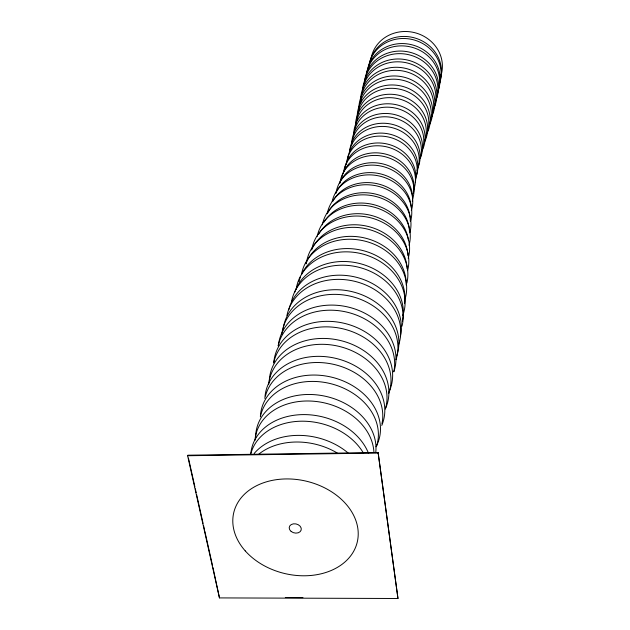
<?xml version="1.0" encoding="UTF-8"?>
<svg xmlns="http://www.w3.org/2000/svg" width="630" height="630" viewBox="0 0 630 630"><rect width="100%" height="100%" fill="white"/><g stroke="black" fill="none" stroke-linecap="round" stroke-linejoin="round"><path stroke-width="0.94" d="M397.971 598.5L378.102 452.513L187.803 455.206L187.606 455.734L219.468 597.909L397.971 598.5L378.102 452.513M219.468 597.909L212.971 567.567M187.606 455.734L378.008 453.057M285.319 597.555L302.959 597.61M188.449 458.089L194.906 486.895M195.331 488.817L196.19 492.66M196.623 494.581L203.073 523.388M203.506 525.31L204.364 529.153M204.797 531.074L212.538 565.645M369.786 62.236A36.359 33.626 13.5 0 1 413.044 37.501A36.359 33.626 13.5 0 1 440.52 79.096M370.968 59.047A36.052 33.414 13.5 0 1 414.233 32.555A36.052 33.414 13.5 0 1 440.921 75.718M367.046 71.828A36.902 34.02 13.5 0 1 412.745 45.006A36.902 34.02 13.5 0 1 437.653 91.397M368.518 67.465A36.579 33.8 13.5 0 1 411.886 39.414A36.579 33.8 13.5 0 1 439.693 83.144M364.565 82.585A37.233 34.217 13.5 0 1 409.067 52.054A37.233 34.217 13.5 0 1 436.291 98.808M366.156 78.088A36.91 33.996 13.5 0 1 409.854 46.754A36.91 33.996 13.5 0 1 437.291 93.279M362.565 90.011A37.359 34.217 13.5 0 1 408.138 60.204A37.359 34.217 13.5 0 1 433.96 108.006M364.51 81.829A37.028 33.988 13.5 0 1 409.413 54.865A37.028 33.988 13.5 0 1 436.015 99.855M360.809 96.784A37.288 34.036 13.5 0 1 407.555 68.891A37.288 34.036 13.5 0 1 431.361 117.282M360.769 103.029A37.288 34.036 13.5 0 1 360.636 99.438M362.36 93.082A36.95 33.807 13.5 0 1 405.854 62.654A36.95 33.807 13.5 0 1 433.936 108.053M358.872 108.21A37.052 33.697 13.5 0 1 403.342 77.01A37.052 33.697 13.5 0 1 429.565 124.677M360.612 102.391A36.713 33.469 13.5 0 1 404.176 71.253A36.713 33.469 13.5 0 1 431.07 117.818M357.194 117.881A36.69 33.248 13.5 0 1 401.042 85.979A36.69 33.248 13.5 0 1 426.809 133.836M359.013 108.998A36.351 33.028 13.5 0 1 401.924 80.073A36.351 33.028 13.5 0 1 429.495 124.165M355.493 124.858A36.28 32.752 13.5 0 1 399.703 95.476A36.28 32.752 13.5 0 1 424.399 142.293M357.651 114.975A35.941 32.532 13.5 0 1 401.129 89.523A35.941 32.532 13.5 0 1 427.069 132.544M353.714 134.04A35.886 32.264 13.5 0 1 397.27 104.95A35.886 32.264 13.5 0 1 421.935 151.035M355.769 124.945A35.548 32.051 13.5 0 1 397.735 98.587A35.548 32.051 13.5 0 1 424.919 140.262M351.823 142.514A35.579 31.87 13.5 0 1 394.309 114.479A35.579 31.87 13.5 0 1 420.273 158.374M353.871 134.198A35.241 31.65 13.5 0 1 395.821 108.171A35.241 31.65 13.5 0 1 422.187 150.019M349.713 151.263A35.453 31.618 13.5 0 1 392.317 124.346A35.453 31.618 13.5 0 1 417.918 167.73M351.666 144.609A35.107 31.398 13.5 0 1 392.388 117.534A35.107 31.398 13.5 0 1 420.139 158.351M347.335 160.256A35.556 31.571 13.5 0 1 388.805 133.946A35.556 31.571 13.5 0 1 416.651 174.849M349.437 152.507A35.201 31.358 13.5 0 1 392.403 127.74A35.201 31.358 13.5 0 1 417.044 170.431M344.752 168.58A35.949 31.784 13.5 0 1 385.765 143.695A35.949 31.784 13.5 0 1 415.312 182.235M346.492 164.28A35.587 31.563 13.5 0 1 387.938 136.923A35.587 31.563 13.5 0 1 415.721 178.605M341.877 177.109A36.674 32.28 13.5 0 1 384.772 153.885A36.674 32.28 13.5 0 1 413.359 193.567M343.405 173.581A36.304 32.051 13.5 0 1 386.474 146.806A36.304 32.051 13.5 0 1 413.69 189.756M339.672 183.102A37.753 33.067 13.5 0 1 383.292 164.02A37.753 33.067 13.5 0 1 412.351 201.521M339.94 183.078A37.359 32.831 13.5 0 1 383.457 156.358A37.359 32.831 13.5 0 1 412.815 198.607M335.719 193.583A39.162 34.138 13.5 0 1 377.984 173.337A39.162 34.138 13.5 0 1 411.264 207.412M336.089 192.804A38.753 33.894 13.5 0 1 382.024 166.296A38.753 33.894 13.5 0 1 411.319 210.57M332.766 201.395A40.887 35.461 13.5 0 1 378.63 184.047A40.887 35.461 13.5 0 1 410.303 221.201M332.183 201.332A40.454 35.209 13.5 0 1 379.969 176.172A40.454 35.209 13.5 0 1 410.784 220.461M327.931 212.72A42.871 36.989 13.5 0 1 375.141 193.977A42.871 36.989 13.5 0 1 409.453 231.604M327.246 213.735A42.415 36.721 13.5 0 1 377.063 186A42.415 36.721 13.5 0 1 409.799 232.864M324.111 222.036A45.053 38.651 13.5 0 1 371.834 204.207A45.053 38.651 13.5 0 1 408.421 240.219M322.363 224.823A44.557 38.375 13.5 0 1 374.858 196.221A44.557 38.375 13.5 0 1 409.004 245.361M318.662 234.218A47.337 40.383 13.5 0 1 370.495 215.224A47.337 40.383 13.5 0 1 407.964 255.741M317.268 236.376A46.809 40.092 13.5 0 1 372.527 206.742A46.809 40.092 13.5 0 1 408.201 258.292M312.267 248.464A49.636 42.1 13.5 0 1 366.416 226.06A49.636 42.1 13.5 0 1 407.161 268.876M311.771 250.039A49.077 41.793 13.5 0 1 368.542 217.311A49.077 41.793 13.5 0 1 407.594 270.648M305.794 263.757A51.865 43.722 13.5 0 1 363.352 237.675A51.865 43.722 13.5 0 1 406.2 285.02M306.361 263.765A51.266 43.399 13.5 0 1 364.431 228.414A51.266 43.399 13.5 0 1 406.878 283.083M299.014 281.744A53.936 45.171 13.5 0 1 300.4 277.192M301.463 274.656A53.936 45.171 13.5 0 1 364.463 250.976A53.936 45.171 13.5 0 1 404.523 303.723M301.542 274.129A53.298 44.848 13.5 0 1 364.101 240.943A53.298 44.848 13.5 0 1 405.177 298.722M294.761 292.21A55.763 46.4 13.5 0 1 360.675 263.781A55.763 46.4 13.5 0 1 402.357 321.182M296.147 289.579A55.101 46.061 13.5 0 1 361.36 253.685A55.101 46.061 13.5 0 1 402.806 315.441M288.808 309.739A57.314 47.36 13.5 0 1 355.698 277.113A57.314 47.36 13.5 0 1 400.231 336.672M291.406 302.337A56.621 47.014 13.5 0 1 356.43 266.711A56.621 47.014 13.5 0 1 402.042 326.143M283.059 329.986A58.543 48.03 13.5 0 1 351.587 291.548A58.543 48.03 13.5 0 1 396.506 356.352M286.918 315.567A57.826 47.683 13.5 0 1 356.359 281.736A57.826 47.683 13.5 0 1 398.396 345.421M278.334 346.13A59.448 48.408 13.5 0 1 347.264 306.834A59.448 48.408 13.5 0 1 393.758 371.913M281.83 334.168A58.708 48.061 13.5 0 1 349.863 296.068A58.708 48.061 13.5 0 1 396.026 359.667M273.767 362.935A60.063 48.526 13.5 0 1 345.067 323.513A60.063 48.526 13.5 0 1 389.135 391.624M278.129 345.775A59.291 48.171 13.5 0 1 345.988 311.921A59.291 48.171 13.5 0 1 393.868 371.543M269.238 382.347A60.425 48.415 13.5 0 1 339.129 340.208A60.425 48.415 13.5 0 1 385.623 408.216M273.711 362.77A59.637 48.061 13.5 0 1 344.87 329.309A59.637 48.061 13.5 0 1 388.812 393.325M264.868 398.491A60.606 48.148 13.5 0 1 335.396 358.273A60.606 48.148 13.5 0 1 381.764 425.447M268.766 384.261A59.803 47.793 13.5 0 1 337.121 345.933A59.803 47.793 13.5 0 1 385.308 409.146M260.395 416.343A60.708 47.793 13.5 0 1 333.207 377.567A60.708 47.793 13.5 0 1 376.016 446.804M265.466 396.01A59.882 47.447 13.5 0 1 334.467 364.55A59.882 47.447 13.5 0 1 381.953 423.769M255.662 437.819A60.819 47.431 13.5 0 1 318.308 395.049A60.819 47.431 13.5 0 1 375.732 452.687M260.371 416.918A59.984 47.092 13.5 0 1 331.065 383.764A59.984 47.092 13.5 0 1 376.464 446.481M250.842 453.316A61.063 47.148 13.5 0 1 304.085 414.595A61.063 47.148 13.5 0 1 368.597 453.545M254.953 440.425A60.204 46.809 13.5 0 1 314.984 401.357A60.204 46.809 13.5 0 1 373.921 452.253M254.173 453.49A61.527 47.014 13.5 0 1 348.122 452.986M250.882 453.521A60.645 46.683 13.5 0 1 302.061 421.194A60.645 46.683 13.5 0 1 363.384 452.97M258.922 454.041A61.401 46.762 13.5 0 1 337.223 453.002M291.147 531.444A6.135 4.583 13.5 0 0 301.164 530.066A6.135 4.583 13.5 0 0 293.43 523.837A6.135 4.583 13.5 0 0 291.147 531.444M245.22 550.864A63.48 47.415 13.5 0 0 353.107 552.266A63.48 47.415 13.5 0 0 288.201 478.934A63.48 47.415 13.5 0 0 245.22 550.864"/></g></svg>
